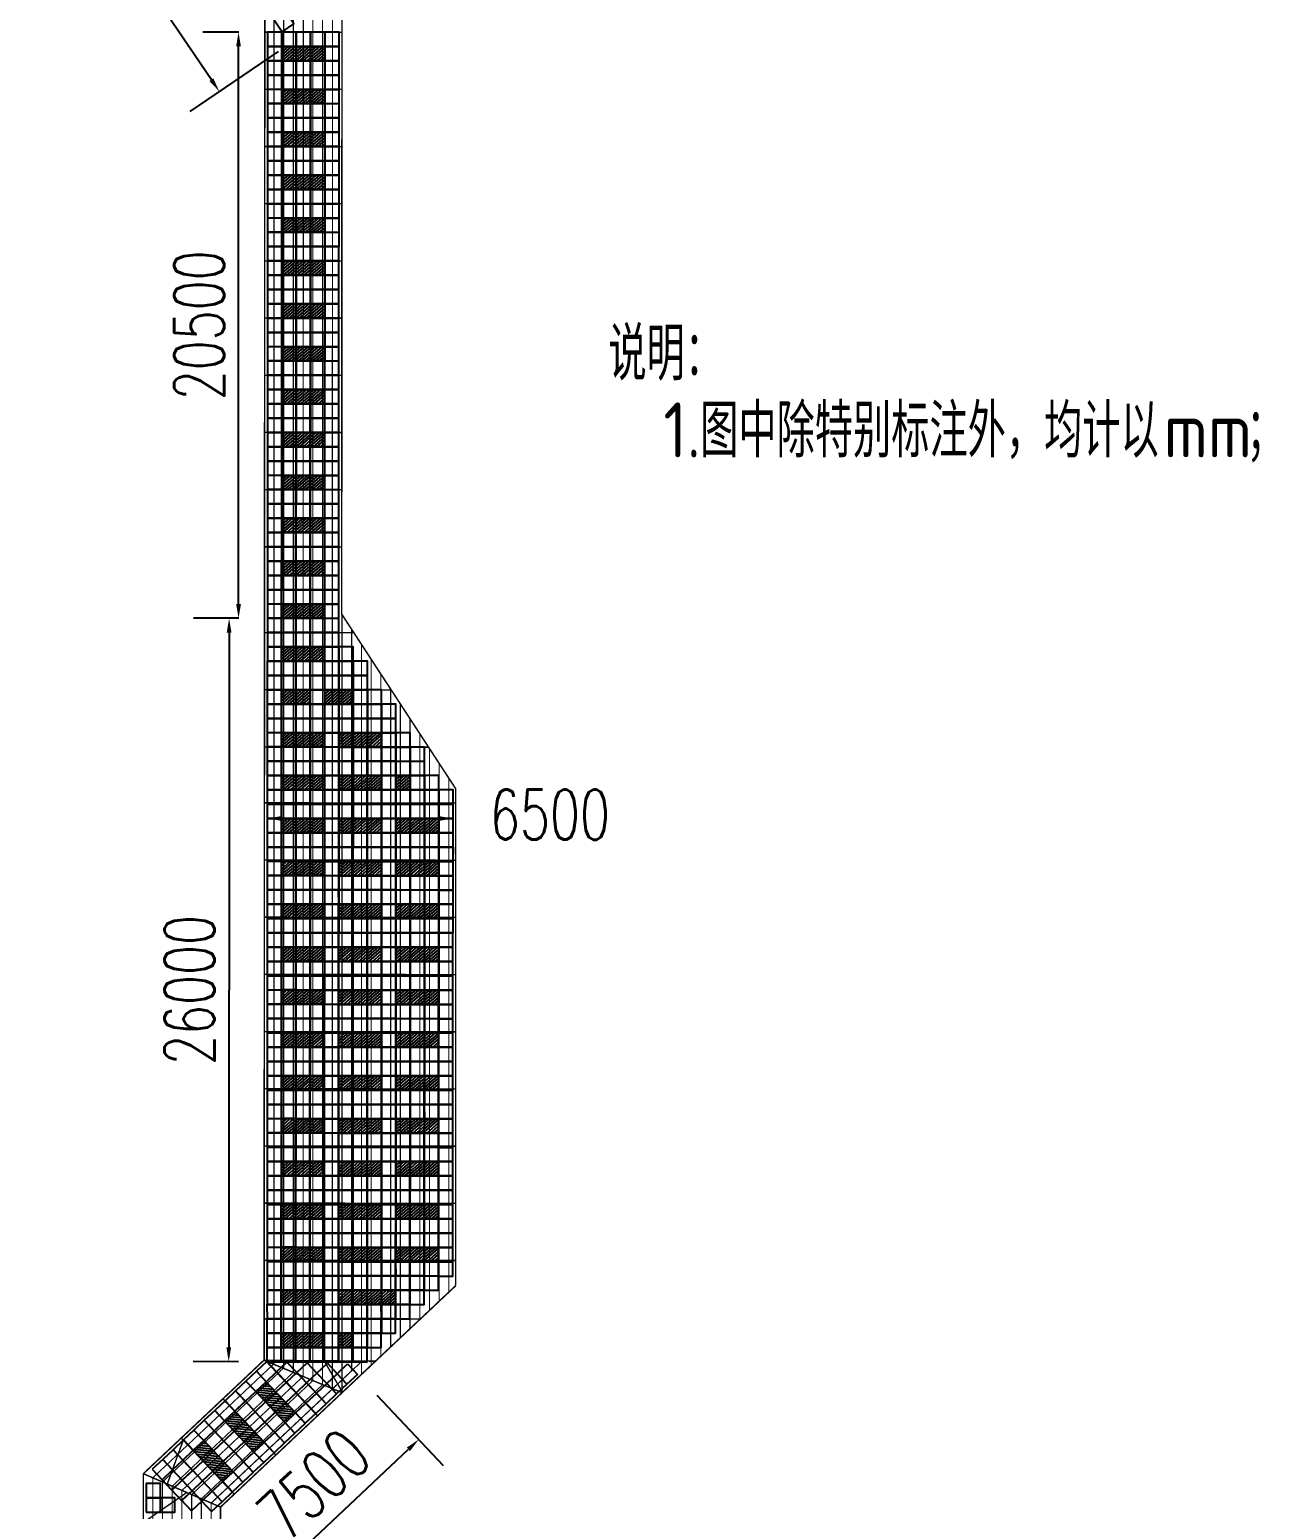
# Model space of a CAD drawing. Extents: x 833816 to 4746262, y -3629782 to -1973088.
# Drawn here: x 2167788 to 2210808, y -2218053 to -2166298 of the extents above; entities that cross this region are included whole.
import ezdxf

# ---------------------------------------------------------------- set-up
doc = ezdxf.new("R2010")
doc.units = 0
doc.header["$LTSCALE"] = 1000
doc.header["$MEASUREMENT"] = 0
doc.header["$PDMODE"] = 32
for name, color, linetype in [('PUB_TEXT', 7, 'Continuous'), ('W-FLOAT_BOWL浮筒', 253, 'Continuous'), ('W-STEEL_FRAME钢架', 3, 'Continuous')]:
    doc.layers.add(name, color=color, linetype=linetype)
doc.styles.get("Standard").update_dxf_attribs({"font": 'gbenor.shx', "bigfont": 'gbcbig.shx'})
doc.styles.add('STANDARD_T3', font='simplex.shx', dxfattribs={"width": 0.7, "bigfont": 'gbcbig.shx'})
doc.dimstyles.new('W&&500', dxfattribs={"dimtxt": 1750, "dimasz": 500, "dimexe": 1250, "dimexo": 1500, "dimgap": 500, "dimtad": 1, "dimdec": 0, "dimzin": 0, "dimdsep": 46, "dimtxsty": 'STANDARD_T3', "dimcen": 0.09, "dimclrd": 1, "dimclre": 1, "dimclrt": 7, "dimazin": 2, "dimtfac": 1, "dimtdec": 0, "dimtix": 1, "dimtmove": 2, "dimatfit": 3, "dimfxl": 100, "dimtolj": 1, "dimtzin": 0, "dimarcsym": 0})

# ---------------------------------------------------------------- blocks, each defined once
blk = doc.blocks.new('浮筒')
at = {"layer": 'W-FLOAT_BOWL浮筒'}
blk.add_lwpolyline([(-230, -268), (268, -230), (230, 268), (-268, 230)], close=True, dxfattribs=at)
blk = doc.blocks.new('*U374')
at = {"color": 2, "const_width": 50}
blk.add_lwpolyline([(-3779, 0), (-1079, -1)], dxfattribs=at)
blk = doc.blocks.new('*U375')
at = {"color": 0, "linetype": 'ByBlock', "lineweight": -2, "transparency": 16777216}
for p in [(0, 0), (0, -2000), (0, -4000), (0, -6000), (0, -8000), (0, -10000), (0, -12000), (0, -14000), (0, -16000), (0, -18000)]:
    blk.add_blockref('*U374', p, dxfattribs=at)
blk = doc.blocks.new('空格子')
at = {"layer": 'W-FLOAT_BOWL浮筒'}
h = blk.add_hatch(dxfattribs=at)
h.set_pattern_fill('ANSI31', color=256, scale=50)
h.set_pattern_definition([(45, (0, 0), (-56.127, 56.127), [])])
h.paths.add_polyline_path([(219, 263), (-280, 225), (-242, -274), (256, -236)])
blk.add_lwpolyline([(-242, -274), (256, -236), (219, 263), (-280, 225)], close=True, dxfattribs=at)
blk = doc.blocks.new('*U371')
at = {"color": 2, "const_width": 50}
blk.add_lwpolyline([(-1622, -1), (1080, 1)], dxfattribs=at)
blk = doc.blocks.new('*U372')
at = {"color": 0, "linetype": 'ByBlock', "lineweight": -2, "transparency": 16777216}
for p in [(0, 0), (0, -2000), (0, -4000)]:
    blk.add_blockref('*U371', p, dxfattribs=at)
blk = doc.blocks.new('*D390')
at = {"color": 1, "lineweight": -2, "transparency": 16777216}
for p, q in [((2175105, -2166388), (2173848, -2166388)), ((2175098, -2186387), (2175098, -2166888)), ((2175105, -2186887), (2173848, -2186887))]:
    blk.add_line(p, q, dxfattribs=at)
at = {"color": 1, "transparency": 16777216}
for points in [[(2175014, -2166888), (2175181, -2166888), (2175098, -2166388)], [(2175014, -2186387), (2175181, -2186387), (2175098, -2186887)]]:
    blk.add_solid(points, dxfattribs=at)
at = {"layer": 'Defpoints', "color": 0, "transparency": 16777216}
for p in [(2175098, -2166388), (2176605, -2166388), (2176605, -2186887)]:
    blk.add_point(p, dxfattribs=at)
at = {"color": 7, "transparency": 16777216, "insert": (2173723, -2176638), "char_height": 1750, "attachment_point": 5, "rotation": 90, "style": 'STANDARD_T3'}
blk.add_mtext('\\A1;20500', dxfattribs=at)
blk = doc.blocks.new('*D382')
at = {"color": 1, "lineweight": -2, "transparency": 16777216}
for p, q in [((2175105, -2186887), (2173518, -2186886)), ((2174768, -2187387), (2174755, -2212387)), ((2175092, -2212887), (2173505, -2212886))]:
    blk.add_line(p, q, dxfattribs=at)
at = {"color": 1, "transparency": 16777216}
for points in [[(2174685, -2187386), (2174851, -2187387), (2174768, -2186887)], [(2174672, -2212386), (2174838, -2212387), (2174755, -2212887)]]:
    blk.add_solid(points, dxfattribs=at)
at = {"layer": 'Defpoints', "color": 0, "transparency": 16777216}
for p in [(2176605, -2186887), (2174755, -2212887), (2176592, -2212887)]:
    blk.add_point(p, dxfattribs=at)
at = {"color": 7, "transparency": 16777216, "insert": (2173386, -2199886), "char_height": 1750, "attachment_point": 5, "rotation": 89.9705, "style": 'STANDARD_T3'}
blk.add_mtext('\\A1;26000', dxfattribs=at)
blk = doc.blocks.new('*D383')
at = {"color": 1, "lineweight": -2, "transparency": 16777216}
for p, q in [((2170887, -2158784), (2167788, -2160879)), ((2169104, -2160593), (2174146, -2168049)), ((2176489, -2167068), (2173390, -2169163))]:
    blk.add_line(p, q, dxfattribs=at)
at = {"color": 1, "transparency": 16777216}
for points in [[(2169173, -2160546), (2169035, -2160640), (2168824, -2160179)], [(2174215, -2168002), (2174077, -2168095), (2174426, -2168463)]]:
    blk.add_solid(points, dxfattribs=at)
at = {"layer": 'Defpoints', "color": 0, "transparency": 16777216}
for p in [(2172130, -2157944), (2177731, -2166227), (2174426, -2168463)]:
    blk.add_point(p, dxfattribs=at)
at = {"color": 7, "transparency": 16777216, "insert": (2172764, -2163551), "char_height": 1750, "attachment_point": 5, "rotation": 304.0678, "style": 'STANDARD_T3'}
blk.add_mtext('\\A1;10000', dxfattribs=at)
blk = doc.blocks.new('*D388')
at = {"color": 1, "lineweight": -2, "transparency": 16777216}
for p, q in [((2176602, -2193887), (2182102, -2193890)), ((2176101, -2194887), (2176101, -2195137)), ((2182601, -2194891), (2182601, -2195141))]:
    blk.add_line(p, q, dxfattribs=at)
at = {"color": 1, "transparency": 16777216}
for points in [[(2176602, -2193804), (2176602, -2193971), (2176102, -2193887)], [(2182102, -2193807), (2182102, -2193974), (2182602, -2193891)]]:
    blk.add_solid(points, dxfattribs=at)
at = {"layer": 'Defpoints', "color": 0, "transparency": 16777216}
for p in [(2176102, -2193387), (2182602, -2193391), (2182602, -2193891)]:
    blk.add_point(p, dxfattribs=at)
at = {"color": 7, "transparency": 16777216, "insert": (2185988, -2193754), "char_height": 1750, "attachment_point": 5, "rotation": 359.9695, "style": 'STANDARD_T3'}
blk.add_mtext('\\A1;6500', dxfattribs=at)
blk = doc.blocks.new('*D389')
at = {"color": 1, "lineweight": -2, "transparency": 16777216}
for p, q in [((2179940, -2214058), (2182258, -2216521)), ((2176304, -2220408), (2181037, -2215953)), ((2174479, -2219198), (2176797, -2221661))]:
    blk.add_line(p, q, dxfattribs=at)
at = {"color": 1, "transparency": 16777216}
for points in [[(2180980, -2215892), (2181094, -2216014), (2181401, -2215610)], [(2176247, -2220347), (2176361, -2220469), (2175940, -2220751)]]:
    blk.add_solid(points, dxfattribs=at)
at = {"layer": 'Defpoints', "color": 0, "transparency": 16777216}
for p in [(2178912, -2212965), (2181401, -2215610), (2173450, -2218106)]:
    blk.add_point(p, dxfattribs=at)
at = {"color": 7, "transparency": 16777216, "insert": (2177728, -2217179), "char_height": 1750, "attachment_point": 5, "rotation": 43.2668, "style": 'STANDARD_T3'}
blk.add_mtext('\\A1;7500', dxfattribs=at)
blk = doc.blocks.new('*U423')
at = {"color": 2, "const_width": 50}
blk.add_lwpolyline([(-3347, 4), (3347, -4)], dxfattribs=at)
blk = doc.blocks.new('*U424')
at = {"layer": 'W-STEEL_FRAME钢架', "color": 0, "linetype": 'ByBlock', "lineweight": -2, "transparency": 16777216}
for p in [(0, 0), (0, -2000), (0, -4000), (0, -6000), (0, -8000), (0, -10000), (0, -12000), (0, -14000), (0, -16000)]:
    blk.add_blockref('*U423', p, dxfattribs=at)
blk = doc.blocks.new('*U430')
at = {"layer": 'W-STEEL_FRAME钢架', "color": 5, "const_width": 40}
blk.add_lwpolyline([(0, 19000), (0, -19000)], dxfattribs=at)

msp = doc.modelspace()

# ---------------------------------------------------------------- linework, layer by layer
at = {"color": 2, "const_width": 50}
for points in [[(2176007.8, -2187387), (2179131.4, -2187391.5)], [(2176004.9, -2189387), (2180438.4, -2189393.4)], [(2176002, -2191387), (2181744.2, -2191393.4)], [(2175992, -2211387.2), (2181456.5, -2211393.6)]]:
    msp.add_lwpolyline(points, dxfattribs=at)
at = {"color": 1, "const_width": 50}
for points in [[(2175971.2, -2212829.7), (2178719.1, -2213970.7)], [(2175992.5, -2212838.6), (2179889.9, -2212868.7)], [(2178719.1, -2213932.4), (2178092, -2212854.8)], [(2172593.7, -2217195.7), (2173164.2, -2215628.8)], [(2174468.1, -2217972), (2171768.2, -2216805.4)], [(2173287.7, -2217462), (2171766.4, -2218510.8)]]:
    msp.add_lwpolyline(points, dxfattribs=at)
at = {"layer": 'W-STEEL_FRAME钢架', "color": 5, "const_width": 40}
for points in [[(2178386.7, -2164929.5), (2178376.8, -2186887.3)], [(2176676.8, -2165453), (2176676.8, -2186887.3)], [(2177016.8, -2165348.9), (2177016.8, -2186887.3)], [(2177366.5, -2165241.8), (2177356.8, -2186887.3)], [(2177696.8, -2165140.7), (2177696.8, -2186887.3)], [(2178036.8, -2165019), (2178036.8, -2186887.3)], [(2176336.8, -2165557), (2176336.8, -2186887.3)], [(2176336.8, -2186887.3), (2176336.8, -2212959.1)], [(2176676.8, -2186887.3), (2176676.8, -2213105.3)], [(2177016.8, -2186887.3), (2177016.8, -2213254)], [(2177356.8, -2186887.3), (2177356.8, -2213399.1)], [(2177696.8, -2186887.3), (2177696.8, -2213546.7)], [(2178036.8, -2186887.3), (2178036.8, -2213693.6)], [(2178376.8, -2186887.3), (2178376.8, -2213856)], [(2178716.8, -2186756.5), (2178716.8, -2213969.8)], [(2178716.8, -2186887.3), (2178716.8, -2213520.5)], [(2179056.8, -2187277.2), (2179056.8, -2213200.5)], [(2179396.8, -2187798), (2179396.8, -2213332.9)], [(2179736.8, -2188318.7), (2179736.8, -2213025.7)], [(2180076.8, -2188839.5), (2180076.8, -2212692.8)], [(2180416.8, -2189360.2), (2180416.8, -2212372.8)], [(2180756.8, -2189881), (2180756.8, -2212052.8)], [(2181096.8, -2190401.7), (2181096.8, -2211732.8)], [(2181436.8, -2190922.5), (2181436.8, -2211412.7)], [(2181776.8, -2191443.2), (2181776.8, -2211092.7)], [(2182116.8, -2191964), (2182116.8, -2210772.7)], [(2182456.8, -2192484.7), (2182456.8, -2210452.6)], [(2172096.4, -2216950.5), (2176336.8, -2212959.1)], [(2172104.3, -2216943), (2176242.6, -2213047.7)], [(2174138.3, -2217836.9), (2179396.8, -2212887.3)], [(2172436.4, -2217094.1), (2176676.8, -2213105.3)], [(2172776.4, -2217244.3), (2177016.8, -2213254)], [(2173116.4, -2217391.1), (2177356.8, -2213399.1)], [(2173456.4, -2217538), (2177696.8, -2213546.7)], [(2174138.3, -2217830), (2179097.2, -2213162.4)], [(2173796.4, -2217684.9), (2178036.8, -2213693.6)], [(2172096.4, -2216950.5), (2172096.4, -2255642)], [(2172436.4, -2217094.1), (2172436.4, -2255710)], [(2172776.4, -2217244.3), (2172776.4, -2255777.9)], [(2173116.4, -2217392.9), (2173116.4, -2255845.9)], [(2173456.4, -2217538), (2173456.4, -2255913.8)], [(2173796.4, -2217684.9), (2173796.4, -2255981.8)], [(2174138.3, -2217830), (2174136.4, -2256049.7)]]:
    msp.add_lwpolyline(points, dxfattribs=at)
at = {"layer": 'W-STEEL_FRAME钢架', "color": 3, "const_width": 53}
for points in [[(2182693.5, -2210229.8), (2182693.5, -2192847.4), (2178705.5, -2186739.2), (2178716.8, -2164828.5)], [(2175992, -2212829.7), (2176016.3, -2165655.1)], [(2174468.1, -2217972), (2182693.5, -2210229.8)], [(2171766.4, -2216807.1), (2175992, -2212829.7)], [(2171766.4, -2255576.1), (2171766.4, -2216807.1)], [(2174468.1, -2217972), (2174466.5, -2256115.7)]]:
    msp.add_lwpolyline(points, dxfattribs=at)

# ---------------------------------------------------------------- block references
for name, p, rotation in [('*U375', (2179794.7, -2166389.2), 359.9704622717815), ('空格子', (2176877.8, -2167132.9), 355.6428745828316), ('空格子', (2177377.8, -2167133.2), 355.6428745828316), ('空格子', (2177877.8, -2167133.4), 355.6428745828316), ('空格子', (2176877, -2168632.9), 355.6428745828316), ('空格子', (2177377, -2168633.2), 355.6428745828316), ('空格子', (2177877, -2168633.4), 355.6428745828316), ('空格子', (2176876.3, -2170132.9), 355.6428745828316), ('空格子', (2177376.3, -2170133.2), 355.6428745828316), ('空格子', (2177876.3, -2170133.4), 355.6428745828316), ('空格子', (2176875.5, -2171632.9), 355.6428745828316), ('空格子', (2177375.5, -2171633.2), 355.6428745828316), ('空格子', (2177875.5, -2171633.4), 355.6428745828316), ('空格子', (2176874.7, -2173132.9), 355.6428745828316), ('空格子', (2177374.7, -2173133.2), 355.6428745828316), ('空格子', (2177874.7, -2173133.4), 355.6428745828316), ('空格子', (2176873.9, -2174632.9), 355.6428745828316), ('空格子', (2177373.9, -2174633.2), 355.6428745828316), ('空格子', (2177873.9, -2174633.4), 355.6428745828316), ('空格子', (2176873.2, -2176132.9), 355.6428745828316), ('空格子', (2177373.2, -2176133.2), 355.6428745828316), ('空格子', (2177873.2, -2176133.4), 355.6428745828316), ('空格子', (2176872.4, -2177632.9), 355.6428745828316), ('空格子', (2177372.4, -2177633.2), 355.6428745828316), ('空格子', (2177872.4, -2177633.4), 355.6428745828316), ('空格子', (2176871.6, -2179132.9), 355.6428745828316), ('空格子', (2177371.6, -2179133.2), 355.6428745828316), ('空格子', (2177871.6, -2179133.4), 355.6428745828316), ('空格子', (2176870.8, -2180632.9), 355.6428745828316), ('空格子', (2177370.8, -2180633.2), 355.6428745828316), ('空格子', (2177870.8, -2180633.4), 355.6428745828316), ('空格子', (2176870.1, -2182132.9), 355.6428745828316), ('空格子', (2177370.1, -2182133.2), 355.6428745828316), ('空格子', (2177870.1, -2182133.4), 355.6428745828316), ('空格子', (2176869.3, -2183632.9), 355.6428745828316), ('空格子', (2177369.3, -2183633.2), 355.6428745828316), ('空格子', (2177869.3, -2183633.4), 355.6428745828316), ('空格子', (2176868.5, -2185132.9), 355.6428745828316), ('空格子', (2177368.5, -2185133.2), 355.6428745828316), ('空格子', (2177868.5, -2185133.4), 355.6428745828316), ('空格子', (2176867.7, -2186632.9), 355.6428745828316), ('空格子', (2177367.7, -2186633.2), 355.6428745828316), ('空格子', (2177867.7, -2186633.4), 355.6428745828316), ('空格子', (2176867, -2188132.9), 355.6428745828316), ('空格子', (2177367, -2188133.2), 355.6428745828316), ('空格子', (2177867, -2188133.4), 355.6428745828316), ('空格子', (2176866.2, -2189632.9), 355.6428745828317), ('空格子', (2177366.2, -2189633.2), 355.6428745828317), ('空格子', (2178366.2, -2189633.7), 355.6428745828317), ('空格子', (2178866.2, -2189634), 355.6428745828317), ('空格子', (2176865.4, -2191132.9), 355.6428745828317), ('空格子', (2177365.4, -2191133.2), 355.6428745828317), ('空格子', (2177865.4, -2191133.4), 355.6428745828317), ('空格子', (2178865.4, -2191134), 355.6428745828317), ('空格子', (2179365.4, -2191134.2), 355.6428745828317), ('空格子', (2179865.4, -2191134.5), 355.6428745828317), ('空格子', (2176864.7, -2192632.9), 355.6428745828317), ('空格子', (2177364.7, -2192633.2), 355.6428745828317), ('空格子', (2177864.7, -2192633.4), 355.6428745828317), ('空格子', (2178864.7, -2192634), 355.6428745828317), ('空格子', (2179364.7, -2192634.2), 355.6428745828317), ('空格子', (2179864.7, -2192634.5), 355.6428745828317), ('空格子', (2180864.7, -2192635), 355.6428745828317), ('空格子', (2176863.9, -2194132.9), 355.6428745828317), ('空格子', (2177363.9, -2194133.2), 355.6428745828317), ('空格子', (2177863.9, -2194133.4), 355.6428745828317), ('空格子', (2178863.9, -2194134), 355.6428745828317), ('空格子', (2179363.9, -2194134.2), 355.6428745828317), ('空格子', (2179863.9, -2194134.5), 355.6428745828317), ('空格子', (2180863.9, -2194135), 355.6428745828317), ('空格子', (2181363.9, -2194135.2), 355.6428745828317), ('空格子', (2181863.9, -2194135.5), 355.6428745828317), ('空格子', (2176863.1, -2195632.9), 355.6428745828317), ('空格子', (2177363.1, -2195633.2), 355.6428745828317), ('空格子', (2177863.1, -2195633.4), 355.6428745828317), ('空格子', (2178863.1, -2195634), 355.6428745828317), ('空格子', (2179363.1, -2195634.2), 355.6428745828317), ('空格子', (2179863.1, -2195634.5), 355.6428745828317), ('空格子', (2180863.1, -2195635), 355.6428745828317), ('空格子', (2181363.1, -2195635.2), 355.6428745828317), ('空格子', (2181863.1, -2195635.5), 355.6428745828317), ('空格子', (2176862.3, -2197132.9), 355.6428745828317), ('空格子', (2177362.3, -2197133.2), 355.6428745828317), ('空格子', (2177862.3, -2197133.4), 355.6428745828317), ('空格子', (2178862.3, -2197134), 355.6428745828317), ('空格子', (2179362.3, -2197134.2), 355.6428745828317), ('空格子', (2179862.3, -2197134.5), 355.6428745828317), ('空格子', (2180862.3, -2197135), 355.6428745828317), ('空格子', (2181362.3, -2197135.2), 355.6428745828317), ('空格子', (2181862.3, -2197135.5), 355.6428745828317), ('空格子', (2176861.6, -2198632.9), 355.6428745828317), ('空格子', (2177361.6, -2198633.2), 355.6428745828317), ('空格子', (2177861.6, -2198633.4), 355.6428745828317), ('空格子', (2178861.6, -2198634), 355.6428745828317), ('空格子', (2179361.6, -2198634.2), 355.6428745828317), ('空格子', (2179861.6, -2198634.5), 355.6428745828317), ('空格子', (2180861.6, -2198635), 355.6428745828317), ('空格子', (2181361.6, -2198635.2), 355.6428745828317), ('空格子', (2181861.6, -2198635.5), 355.6428745828317), ('空格子', (2176860.8, -2200132.9), 355.6428745828317), ('空格子', (2177360.8, -2200133.2), 355.6428745828317), ('空格子', (2177860.8, -2200133.4), 355.6428745828317), ('空格子', (2178860.8, -2200134), 355.6428745828317), ('空格子', (2179360.8, -2200134.2), 355.6428745828317), ('空格子', (2179860.8, -2200134.5), 355.6428745828317), ('空格子', (2180860.8, -2200135), 355.6428745828317), ('空格子', (2181360.8, -2200135.2), 355.6428745828317), ('空格子', (2181860.8, -2200135.5), 355.6428745828317), ('空格子', (2176860, -2201632.9), 355.6428745828317), ('空格子', (2177360, -2201633.2), 355.6428745828317), ('空格子', (2177860, -2201633.4), 355.6428745828317), ('空格子', (2178860, -2201634), 355.6428745828317), ('空格子', (2179360, -2201634.2), 355.6428745828317), ('空格子', (2179860, -2201634.5), 355.6428745828317), ('空格子', (2180860, -2201635), 355.6428745828317), ('空格子', (2181360, -2201635.2), 355.6428745828317), ('空格子', (2181860, -2201635.5), 355.6428745828317), ('空格子', (2176859.2, -2203132.9), 355.6428745828317), ('空格子', (2177359.2, -2203133.2), 355.6428745828317), ('空格子', (2177859.2, -2203133.4), 355.6428745828317), ('空格子', (2178859.2, -2203134), 355.6428745828317), ('空格子', (2179359.2, -2203134.2), 355.6428745828317), ('空格子', (2179859.2, -2203134.5), 355.6428745828317), ('空格子', (2180859.2, -2203135), 355.6428745828317), ('空格子', (2181359.2, -2203135.2), 355.6428745828317), ('空格子', (2181859.2, -2203135.5), 355.6428745828317), ('空格子', (2176858.5, -2204632.9), 355.6428745828317), ('空格子', (2177358.5, -2204633.2), 355.6428745828317), ('空格子', (2177858.5, -2204633.4), 355.6428745828317), ('空格子', (2178858.5, -2204634), 355.6428745828317), ('空格子', (2179358.5, -2204634.2), 355.6428745828317), ('空格子', (2179858.5, -2204634.5), 355.6428745828317), ('空格子', (2180858.5, -2204635), 355.6428745828317), ('空格子', (2181358.5, -2204635.2), 355.6428745828317), ('空格子', (2181858.5, -2204635.5), 355.6428745828317), ('空格子', (2176857.7, -2206132.9), 355.6428745828317), ('空格子', (2177357.7, -2206133.2), 355.6428745828317), ('空格子', (2177857.7, -2206133.4), 355.6428745828317), ('空格子', (2178857.7, -2206134), 355.6428745828317), ('空格子', (2179357.7, -2206134.2), 355.6428745828317), ('空格子', (2179857.7, -2206134.5), 355.6428745828317), ('空格子', (2180857.7, -2206135), 355.6428745828317), ('空格子', (2181357.7, -2206135.2), 355.6428745828317), ('空格子', (2181857.7, -2206135.5), 355.6428745828317), ('空格子', (2176856.9, -2207632.9), 355.6428745828317), ('空格子', (2177356.9, -2207633.2), 355.6428745828317), ('空格子', (2177856.9, -2207633.4), 355.6428745828317), ('空格子', (2178856.9, -2207634), 355.6428745828317), ('空格子', (2179356.9, -2207634.2), 355.6428745828317), ('空格子', (2179856.9, -2207634.5), 355.6428745828317), ('空格子', (2180856.9, -2207635), 355.6428745828317), ('空格子', (2181356.9, -2207635.2), 355.6428745828317), ('空格子', (2181856.9, -2207635.5), 355.6428745828317), ('空格子', (2176856.1, -2209132.9), 355.6428745828317), ('空格子', (2177356.1, -2209133.2), 355.6428745828317), ('空格子', (2177856.1, -2209133.4), 355.6428745828317), ('空格子', (2178856.1, -2209134), 355.6428745828317), ('空格子', (2179356.1, -2209134.2), 355.6428745828317), ('空格子', (2179856.1, -2209134.5), 355.6428745828317), ('空格子', (2180856.1, -2209135), 355.6428745828317), ('空格子', (2181356.1, -2209135.2), 355.6428745828317), ('空格子', (2181856.1, -2209135.5), 355.6428745828317), ('空格子', (2176855.4, -2210633.2), 355.6428745828316), ('空格子', (2177355.4, -2210633.4), 355.6428745828316), ('空格子', (2177855.4, -2210633.7), 355.6428745828316), ('空格子', (2178855.4, -2210633.7), 355.6428745828316), ('空格子', (2179355.4, -2210634), 355.6428745828316), ('空格子', (2179855.4, -2210630.2), 355.6428745828316), ('空格子', (2180355.4, -2210634.7), 355.6428745828316), ('空格子', (2176854.6, -2212132.9), 355.6428745828317), ('空格子', (2177354.6, -2212133.2), 355.6428745828316), ('空格子', (2177854.6, -2212133.4), 355.6428745828316), ('空格子', (2178854.6, -2212134), 355.6428745828317), ('*U372', (2177118.3, -2213993.7), 313.2668024039084), ('空格子', (2176064.3, -2213945.7), 308.9392147150865), ('空格子', (2176407, -2214309.8), 308.9392147150865), ('空格子', (2174972.1, -2214973.8), 308.9392147150865), ('空格子', (2176749.7, -2214673.9), 308.9392147150865), ('空格子', (2175314.8, -2215337.9), 308.9392147150865), ('空格子', (2173879.8, -2216001.9), 308.9392147150865), ('空格子', (2175657.5, -2215702), 308.9392147150865), ('空格子', (2174222.5, -2216366), 308.9392147150865), ('空格子', (2174565.2, -2216730.1), 308.9392147150865)]:
    msp.add_blockref(name, p, dxfattribs=dict(rotation=rotation))
at = {"layer": 'W-FLOAT_BOWL浮筒'}
for p, rotation in [((2176689.8, -2166026.2), 29.74019122836926), ((2176365.8, -2166637.4), 355.6428745829285), ((2176865.8, -2166637.6), 355.6428745829285), ((2177365.8, -2166637.9), 355.6428745829285), ((2177865.8, -2166638.1), 355.6428745829285), ((2178365.8, -2166638.4), 355.6428745829285), ((2176365.6, -2167137.4), 355.6428745829285), ((2178365.6, -2167138.4), 355.6428745829285), ((2176365.3, -2167637.4), 355.6428745829285), ((2176865.3, -2167637.6), 355.6428745829285), ((2177365.3, -2167637.9), 355.6428745829285), ((2177865.3, -2167638.1), 355.6428745829285), ((2178365.3, -2167638.4), 355.6428745829285), ((2176365.1, -2168137.4), 355.6428745829285), ((2176865.1, -2168137.6), 355.6428745829285), ((2177365.1, -2168137.9), 355.6428745829285), ((2177865.1, -2168138.1), 355.6428745829285), ((2178365.1, -2168138.4), 355.6428745829285), ((2176364.8, -2168637.4), 355.6428745829285), ((2178364.8, -2168638.4), 355.6428745829285), ((2176364.5, -2169137.4), 355.6428745829285), ((2176864.5, -2169137.6), 355.6428745829285), ((2177364.5, -2169137.9), 355.6428745829285), ((2177864.5, -2169138.1), 355.6428745829285), ((2178364.5, -2169138.4), 355.6428745829285), ((2176364.3, -2169637.4), 355.6428745829285), ((2176864.3, -2169637.6), 355.6428745829285), ((2177364.3, -2169637.9), 355.6428745829285), ((2177864.3, -2169638.1), 355.6428745829285), ((2178364.3, -2169638.4), 355.6428745829285), ((2176364, -2170137.4), 355.6428745829285), ((2178364, -2170138.4), 355.6428745829285), ((2176363.8, -2170637.4), 355.6428745829285), ((2176863.8, -2170637.6), 355.6428745829285), ((2177363.8, -2170637.9), 355.6428745829285), ((2177863.8, -2170638.1), 355.6428745829285), ((2178363.8, -2170638.4), 355.6428745829285), ((2176363.5, -2171137.4), 355.6428745829285), ((2176863.5, -2171137.6), 355.6428745829285), ((2177363.5, -2171137.9), 355.6428745829285), ((2177863.5, -2171138.1), 355.6428745829285), ((2178363.5, -2171138.4), 355.6428745829285), ((2176363.3, -2171637.4), 355.6428745829285), ((2178363.3, -2171638.4), 355.6428745829285), ((2176363, -2172137.4), 355.6428745829285), ((2176863, -2172137.6), 355.6428745829285), ((2177363, -2172137.9), 355.6428745829285), ((2177863, -2172138.1), 355.6428745829285), ((2178363, -2172138.4), 355.6428745829285), ((2176362.7, -2172637.4), 355.6428745829285), ((2176862.7, -2172637.6), 355.6428745829285), ((2177362.7, -2172637.9), 355.6428745829285), ((2177862.7, -2172638.1), 355.6428745829285), ((2178362.7, -2172638.4), 355.6428745829285), ((2176362.5, -2173137.4), 355.6428745829285), ((2178362.5, -2173138.4), 355.6428745829285), ((2176362.2, -2173637.4), 355.6428745829285), ((2176862.2, -2173637.6), 355.6428745829285), ((2177362.2, -2173637.9), 355.6428745829285), ((2177862.2, -2173638.1), 355.6428745829285), ((2178362.2, -2173638.4), 355.6428745829285), ((2176362, -2174137.4), 355.6428745829285), ((2176862, -2174137.6), 355.6428745829285), ((2177362, -2174137.9), 355.6428745829285), ((2177862, -2174138.1), 355.6428745829285), ((2178362, -2174138.4), 355.6428745829285), ((2176361.7, -2174637.4), 355.6428745829285), ((2178361.7, -2174638.4), 355.6428745829285), ((2176361.5, -2175137.4), 355.6428745829285), ((2176861.5, -2175137.6), 355.6428745829285), ((2177361.5, -2175137.9), 355.6428745829285), ((2177861.5, -2175138.1), 355.6428745829285), ((2178361.5, -2175138.4), 355.6428745829285), ((2176361.2, -2175637.4), 355.6428745829285), ((2176861.2, -2175637.6), 355.6428745829285), ((2177361.2, -2175637.9), 355.6428745829285), ((2177861.2, -2175638.1), 355.6428745829285), ((2178361.2, -2175638.4), 355.6428745829285), ((2176360.9, -2176137.4), 355.6428745829285), ((2178360.9, -2176138.4), 355.6428745829285), ((2176360.7, -2176637.4), 355.6428745829285), ((2176860.7, -2176637.6), 355.6428745829285), ((2177360.7, -2176637.9), 355.6428745829285), ((2177860.7, -2176638.1), 355.6428745829285), ((2178360.7, -2176638.4), 355.6428745829285), ((2176360.4, -2177137.4), 355.6428745829285), ((2176860.4, -2177137.6), 355.6428745829285), ((2177360.4, -2177137.9), 355.6428745829285), ((2177860.4, -2177138.1), 355.6428745829285), ((2178360.4, -2177138.4), 355.6428745829285), ((2176359.9, -2178137.4), 355.6428745829285), ((2176360.2, -2177637.4), 355.6428745829285), ((2176859.9, -2178137.6), 355.6428745829285), ((2177359.9, -2178137.9), 355.6428745829285), ((2177859.9, -2178138.1), 355.6428745829285), ((2178359.9, -2178138.4), 355.6428745829285), ((2178360.2, -2177638.4), 355.6428745829285), ((2176359.7, -2178637.4), 355.6428745829285), ((2176859.7, -2178637.6), 355.6428745829285), ((2177359.7, -2178637.9), 355.6428745829285), ((2177859.7, -2178638.1), 355.6428745829285), ((2178359.7, -2178638.4), 355.6428745829285), ((2176359.4, -2179137.4), 355.6428745829285), ((2178359.4, -2179138.4), 355.6428745829285), ((2176359.1, -2179637.4), 355.6428745829285), ((2176859.1, -2179637.6), 355.6428745829285), ((2177359.1, -2179637.9), 355.6428745829285), ((2177859.1, -2179638.1), 355.6428745829285), ((2178359.1, -2179638.4), 355.6428745829285), ((2176358.9, -2180137.4), 355.6428745829285), ((2176858.9, -2180137.6), 355.6428745829285), ((2177358.9, -2180137.9), 355.6428745829285), ((2177858.9, -2180138.1), 355.6428745829285), ((2178358.9, -2180138.4), 355.6428745829285), ((2176358.6, -2180637.4), 355.6428745829285), ((2178358.6, -2180638.4), 355.6428745829285), ((2176358.4, -2181137.4), 355.6428745829285), ((2176858.4, -2181137.6), 355.6428745829285), ((2177358.4, -2181137.9), 355.6428745829285), ((2177858.4, -2181138.1), 355.6428745829285), ((2178358.4, -2181138.4), 355.6428745829285), ((2176358.1, -2181637.4), 355.6428745829285), ((2176858.1, -2181637.6), 355.6428745829285), ((2177358.1, -2181637.9), 355.6428745829285), ((2177858.1, -2181638.1), 355.6428745829285), ((2178358.1, -2181638.4), 355.6428745829285), ((2176357.8, -2182137.4), 355.6428745829285), ((2178357.8, -2182138.4), 355.6428745829285), ((2176357.6, -2182637.4), 355.6428745829285), ((2176857.6, -2182637.6), 355.6428745829285), ((2177357.6, -2182637.9), 355.6428745829285), ((2177857.6, -2182638.1), 355.6428745829285), ((2178357.6, -2182638.4), 355.6428745829285), ((2176357.3, -2183137.4), 355.6428745829285), ((2176857.3, -2183137.6), 355.6428745829285), ((2177357.3, -2183137.9), 355.6428745829285), ((2177857.3, -2183138.1), 355.6428745829285), ((2178357.3, -2183138.4), 355.6428745829285), ((2176357.1, -2183637.4), 355.6428745829285), ((2178357.1, -2183638.4), 355.6428745829285), ((2176356.8, -2184137.4), 355.6428745829285), ((2176856.8, -2184137.6), 355.6428745829285), ((2177356.8, -2184137.9), 355.6428745829285), ((2177856.8, -2184138.1), 355.6428745829285), ((2178356.8, -2184138.4), 355.6428745829285), ((2176356.6, -2184637.4), 355.6428745829285), ((2176856.6, -2184637.6), 355.6428745829285), ((2177356.6, -2184637.9), 355.6428745829285), ((2177856.6, -2184638.1), 355.6428745829285), ((2178356.6, -2184638.4), 355.6428745829285), ((2176356.3, -2185137.4), 355.6428745829285), ((2178356.3, -2185138.4), 355.6428745829285), ((2176356, -2185637.4), 355.6428745829285), ((2176856, -2185637.6), 355.6428745829285), ((2177356, -2185637.9), 355.6428745829285), ((2177856, -2185638.1), 355.6428745829285), ((2178356, -2185638.4), 355.6428745829285), ((2176355.8, -2186137.4), 355.6428745829285), ((2176855.8, -2186137.6), 355.6428745829285), ((2177355.8, -2186137.9), 355.6428745829285), ((2177855.8, -2186138.1), 355.6428745829285), ((2178355.8, -2186138.4), 355.6428745829285), ((2176355.5, -2186637.4), 355.6428745829285), ((2178355.5, -2186638.4), 355.6428745829285), ((2176355.3, -2187137.4), 355.6428745829285), ((2176855.3, -2187137.6), 355.6428745829285), ((2177355.3, -2187137.9), 355.6428745829285), ((2177855.3, -2187138.1), 355.6428745829285), ((2178355.3, -2187138.4), 355.6428745829285), ((2176355, -2187637.4), 355.6428745829285), ((2176855, -2187637.6), 355.6428745829285), ((2177355, -2187637.9), 355.6428745829285), ((2177855, -2187638.1), 355.6428745829285), ((2178355, -2187638.4), 355.6428745829285), ((2176354.8, -2188137.4), 355.6428745829285), ((2178354.8, -2188138.4), 355.6428745829285), ((2178854.5, -2188138.6), 355.6428745829285), ((2176354.5, -2188637.4), 355.6428745829285), ((2176854.5, -2188637.6), 355.6428745829285), ((2177354.5, -2188637.9), 355.6428745829285), ((2177854.5, -2188638.1), 355.6428745829285), ((2178354.5, -2188638.4), 355.6428745829285), ((2178854.5, -2188638.6), 355.6428745829285), ((2179354.5, -2188638.9), 355.6428745829285), ((2176354.2, -2189137.4), 355.6428745829285), ((2176854.2, -2189137.6), 355.6428745829285), ((2177354.2, -2189137.9), 355.6428745829285), ((2177854.2, -2189138.1), 355.6428745829285), ((2178354.2, -2189138.4), 355.6428745829285), ((2178854.2, -2189138.6), 355.6428745829285), ((2179354.2, -2189138.9), 355.6428745829285), ((2176354, -2189637.4), 355.6428745829285), ((2177854, -2189638.1), 355.6428745829285), ((2179354, -2189638.9), 355.6428745829285), ((2179854, -2189639.2), 355.6428745829285), ((2176353.7, -2190137.4), 355.6428745829285), ((2176853.7, -2190137.6), 355.6428745829285), ((2177353.7, -2190137.9), 355.6428745829285), ((2177853.7, -2190138.1), 355.6428745829285), ((2178353.7, -2190138.4), 355.6428745829285), ((2178853.7, -2190138.6), 355.6428745829285), ((2179353.7, -2190138.9), 355.6428745829285), ((2179853.7, -2190139.2), 355.6428745829285), ((2180353.7, -2190139.4), 355.6428745829285), ((2176353.5, -2190637.4), 355.6428745829285), ((2176853.5, -2190637.6), 355.6428745829285), ((2177353.5, -2190637.9), 355.6428745829285), ((2177853.5, -2190638.1), 355.6428745829285), ((2178353.5, -2190638.4), 355.6428745829285), ((2178853.5, -2190638.6), 355.6428745829285), ((2179353.5, -2190638.9), 355.6428745829285), ((2179853.5, -2190639.3), 355.6428745829285), ((2180353.5, -2190639.4), 355.6428745829285), ((2176353.2, -2191137.4), 355.6428745829285), ((2178353.2, -2191138.4), 355.6428745829285), ((2180353.2, -2191139.4), 355.6428745829285), ((2180853.2, -2191139.7), 355.6428745829285), ((2176352.9, -2191637.4), 355.6428745829285), ((2176852.9, -2191637.6), 355.6428745829285), ((2177352.9, -2191637.9), 355.6428745829285), ((2177852.9, -2191638.1), 355.6428745829285), ((2178352.9, -2191638.4), 355.6428745829285), ((2178852.9, -2191638.6), 355.6428745829285), ((2179352.9, -2191638.9), 355.6428745829285), ((2179852.9, -2191639.3), 355.6428745829285), ((2180352.9, -2191639.4), 355.6428745829285), ((2180852.9, -2191639.7), 355.6428745829285), ((2181352.9, -2191639.9), 355.6428745829285), ((2176352.4, -2192637.4), 355.6428745829285), ((2176352.7, -2192137.4), 355.6428745829285), ((2176852.7, -2192137.6), 355.6428745829285), ((2177352.7, -2192137.9), 355.6428745829285), ((2177852.7, -2192138.1), 355.6428745829285), ((2178352.4, -2192638.4), 355.6428745829285), ((2178352.7, -2192138.4), 355.6428745829285), ((2178852.7, -2192138.6), 355.6428745829285), ((2179352.7, -2192138.9), 355.6428745829285), ((2179852.7, -2192139.3), 355.6428745829285), ((2180352.4, -2192639.4), 355.6428745829285), ((2180352.7, -2192139.4), 355.6428745829285), ((2180852.7, -2192139.8), 355.6428745829285), ((2181352.4, -2192639.7), 355.6428745829285), ((2181352.7, -2192139.9), 355.6428745829285), ((2181852.4, -2192640.2), 355.6428745829285), ((2176352.2, -2193137.4), 355.6428745829285), ((2176852.2, -2193137.6), 355.6428745829285), ((2177352.2, -2193137.9), 355.6428745829285), ((2177852.2, -2193138.1), 355.6428745829285), ((2178352.2, -2193138.4), 355.6428745829285), ((2178852.2, -2193138.6), 355.6428745829285), ((2179352.2, -2193138.9), 355.6428745829285), ((2179852.2, -2193139.3), 355.6428745829285), ((2180352.2, -2193139.4), 355.6428745829285), ((2180852.2, -2193139.8), 355.6428745829285), ((2181352.2, -2193139.7), 355.6428745829285), ((2181852.2, -2193140.2), 355.6428745829285), ((2182352.2, -2193140.4), 355.6428745829285), ((2176351.9, -2193637.4), 355.6428745829285), ((2176851.9, -2193637.6), 355.6428745829285), ((2177351.9, -2193637.9), 355.6428745829285), ((2177851.9, -2193638.1), 355.6428745829285), ((2178351.9, -2193638.4), 355.6428745829285), ((2178851.9, -2193638.6), 355.6428745829285), ((2179351.9, -2193638.9), 355.6428745829285), ((2179851.9, -2193639.3), 355.6428745829285), ((2180351.9, -2193639.4), 355.6428745829285), ((2180851.9, -2193639.8), 355.6428745829285), ((2181351.9, -2193639.9), 355.6428745829285), ((2181851.9, -2193640.2), 355.6428745829285), ((2182351.9, -2193640.4), 355.6428745829285), ((2176351.7, -2194137.4), 355.6428745829285), ((2178351.7, -2194138.4), 355.6428745829285), ((2180351.7, -2194139.4), 355.6428745829285), ((2182351.7, -2194140.4), 355.6428745829285), ((2176351.4, -2194637.4), 355.6428745829285), ((2176851.4, -2194637.6), 355.6428745829285), ((2177351.4, -2194637.9), 355.6428745829285), ((2177851.4, -2194638.1), 355.6428745829285), ((2178351.4, -2194638.4), 355.6428745829285), ((2178851.4, -2194638.6), 355.6428745829285), ((2179351.4, -2194638.9), 355.6428745829285), ((2179851.4, -2194639.3), 355.6428745829285), ((2180351.4, -2194639.4), 355.6428745829285), ((2180851.4, -2194639.8), 355.6428745829285), ((2181351.4, -2194639.7), 355.6428745829285), ((2181851.4, -2194639.9), 355.6428745829285), ((2182351.4, -2194640.4), 355.6428745829285), ((2176351.1, -2195137.4), 355.6428745829285), ((2176851.1, -2195137.6), 355.6428745829285), ((2177351.1, -2195137.9), 355.6428745829285), ((2177851.1, -2195138.1), 355.6428745829285), ((2178351.1, -2195138.4), 355.6428745829285), ((2178851.1, -2195138.6), 355.6428745829285), ((2179351.1, -2195138.9), 355.6428745829285), ((2179851.1, -2195139.3), 355.6428745829285), ((2180351.1, -2195139.4), 355.6428745829285), ((2180851.1, -2195139.8), 355.6428745829285), ((2181351.1, -2195139.9), 355.6428745829285), ((2181851.1, -2195140.2), 355.6428745829285), ((2182351.1, -2195140.4), 355.6428745829285), ((2176350.9, -2195637.4), 355.6428745829285), ((2178350.9, -2195638.4), 355.6428745829285), ((2180350.9, -2195639.4), 355.6428745829285), ((2182350.9, -2195640.4), 355.6428745829285), ((2176350.6, -2196137.4), 355.6428745829285), ((2176850.6, -2196137.6), 355.6428745829285), ((2177350.6, -2196137.9), 355.6428745829285), ((2177850.6, -2196138.1), 355.6428745829285), ((2178350.6, -2196138.4), 355.6428745829285), ((2178850.6, -2196138.6), 355.6428745829285), ((2179350.6, -2196138.9), 355.6428745829285), ((2179850.6, -2196139.3), 355.6428745829285), ((2180350.6, -2196139.4), 355.6428745829285), ((2180850.6, -2196139.8), 355.6428745829285), ((2181350.6, -2196139.7), 355.6428745829285), ((2181850.6, -2196139.9), 355.6428745829285), ((2182350.6, -2196140.4), 355.6428745829285), ((2176350.4, -2196637.4), 355.6428745829285), ((2176850.4, -2196637.6), 355.6428745829285), ((2177350.4, -2196637.9), 355.6428745829285), ((2177850.4, -2196638.1), 355.6428745829285), ((2178350.4, -2196638.4), 355.6428745829285), ((2178850.4, -2196638.6), 355.6428745829285), ((2179350.4, -2196638.9), 355.6428745829285), ((2179850.4, -2196639.3), 355.6428745829285), ((2180350.4, -2196639.4), 355.6428745829285), ((2180850.4, -2196639.8), 355.6428745829285), ((2181350.4, -2196639.9), 355.6428745829285), ((2181850.4, -2196640.2), 355.6428745829285), ((2182350.4, -2196640.4), 355.6428745829285), ((2176350.1, -2197137.4), 355.6428745829285), ((2178350.1, -2197138.4), 355.6428745829285), ((2180350.1, -2197139.4), 355.6428745829285), ((2182350.1, -2197140.4), 355.6428745829285), ((2176349.9, -2197637.4), 355.6428745829285), ((2176849.9, -2197637.6), 355.6428745829285), ((2177349.9, -2197637.9), 355.6428745829285), ((2177849.9, -2197638.1), 355.6428745829285), ((2178349.9, -2197638.4), 355.6428745829285), ((2178849.9, -2197638.6), 355.6428745829285), ((2179349.9, -2197638.9), 355.6428745829285), ((2179849.9, -2197639.3), 355.6428745829285), ((2180349.9, -2197639.4), 355.6428745829285), ((2180849.9, -2197639.8), 355.6428745829285), ((2181349.9, -2197639.7), 355.6428745829285), ((2181849.9, -2197639.9), 355.6428745829285), ((2182349.9, -2197640.4), 355.6428745829285), ((2176349.6, -2198137.4), 355.6428745829285), ((2176849.6, -2198137.6), 355.6428745829285), ((2177349.6, -2198137.9), 355.6428745829285), ((2177849.6, -2198138.1), 355.6428745829285), ((2178349.6, -2198138.4), 355.6428745829285), ((2178849.6, -2198138.6), 355.6428745829285), ((2179349.6, -2198138.9), 355.6428745829285), ((2179849.6, -2198139.3), 355.6428745829285), ((2180349.6, -2198139.4), 355.6428745829285), ((2180849.6, -2198139.8), 355.6428745829285), ((2181349.6, -2198139.9), 355.6428745829285), ((2181849.6, -2198140.2), 355.6428745829285), ((2182349.6, -2198140.4), 355.6428745829285), ((2176349.3, -2198637.4), 355.6428745829285), ((2178349.3, -2198638.4), 355.6428745829285), ((2180349.3, -2198639.4), 355.6428745829285), ((2182349.3, -2198640.4), 355.6428745829285), ((2176349.1, -2199137.4), 355.6428745829285), ((2176849.1, -2199137.6), 355.6428745829285), ((2177349.1, -2199137.9), 355.6428745829285), ((2177849.1, -2199138.1), 355.6428745829285), ((2178349.1, -2199138.4), 355.6428745829285), ((2178849.1, -2199138.6), 355.6428745829285), ((2179349.1, -2199138.9), 355.6428745829285), ((2179849.1, -2199139.3), 355.6428745829285), ((2180349.1, -2199139.4), 355.6428745829285), ((2180849.1, -2199139.8), 355.6428745829285), ((2181349.1, -2199139.7), 355.6428745829285), ((2181849.1, -2199139.9), 355.6428745829285), ((2182349.1, -2199140.4), 355.6428745829285), ((2176348.8, -2199637.4), 355.6428745829285), ((2176848.8, -2199637.6), 355.6428745829285), ((2177348.8, -2199637.9), 355.6428745829285), ((2177848.8, -2199638.1), 355.6428745829285), ((2178348.8, -2199638.4), 355.6428745829285), ((2178848.8, -2199638.6), 355.6428745829285), ((2179348.8, -2199638.9), 355.6428745829285), ((2179848.8, -2199639.3), 355.6428745829285), ((2180348.8, -2199639.4), 355.6428745829285), ((2180848.8, -2199639.8), 355.6428745829285), ((2181348.8, -2199639.9), 355.6428745829285), ((2181848.8, -2199640.2), 355.6428745829285), ((2182348.8, -2199640.4), 355.6428745829285), ((2176348.6, -2200137.4), 355.6428745829285), ((2178348.6, -2200138.4), 355.6428745829285), ((2180348.6, -2200139.4), 355.6428745829285), ((2182348.6, -2200140.4), 355.6428745829285), ((2176348.3, -2200637.4), 355.6428745829285), ((2176848.3, -2200637.6), 355.6428745829285), ((2177348.3, -2200637.9), 355.6428745829285), ((2177848.3, -2200638.1), 355.6428745829285), ((2178348.3, -2200638.4), 355.6428745829285), ((2178848.3, -2200638.6), 355.6428745829285), ((2179348.3, -2200638.9), 355.6428745829285), ((2179848.3, -2200639.3), 355.6428745829285), ((2180348.3, -2200639.4), 355.6428745829285), ((2180848.3, -2200639.8), 355.6428745829285), ((2181348.3, -2200639.7), 355.6428745829285), ((2181848.3, -2200639.9), 355.6428745829285), ((2182348.3, -2200640.4), 355.6428745829285), ((2176348.1, -2201137.4), 355.6428745829285), ((2176848.1, -2201137.6), 355.6428745829285), ((2177348.1, -2201137.9), 355.6428745829285), ((2177848.1, -2201138.1), 355.6428745829285), ((2178348.1, -2201138.4), 355.6428745829285), ((2178848.1, -2201138.6), 355.6428745829285), ((2179348.1, -2201138.9), 355.6428745829285), ((2179848.1, -2201139.3), 355.6428745829285), ((2180348.1, -2201139.4), 355.6428745829285), ((2180848.1, -2201139.8), 355.6428745829285), ((2181348.1, -2201139.9), 355.6428745829285), ((2181848.1, -2201140.2), 355.6428745829285), ((2182348.1, -2201140.4), 355.6428745829285), ((2176347.8, -2201637.3), 355.6428745829285), ((2178347.8, -2201638.4), 355.6428745829285), ((2180347.8, -2201639.4), 355.6428745829285), ((2182347.8, -2201640.4), 355.6428745829285), ((2176347.5, -2202137.3), 355.6428745829285), ((2176847.5, -2202137.6), 355.6428745829285), ((2177347.5, -2202137.9), 355.6428745829285), ((2177847.5, -2202138.1), 355.6428745829285), ((2178347.5, -2202138.4), 355.6428745829285), ((2178847.5, -2202138.6), 355.6428745829285), ((2179347.5, -2202138.9), 355.6428745829285), ((2179847.5, -2202139.3), 355.6428745829285), ((2180347.5, -2202139.4), 355.6428745829285), ((2180847.5, -2202139.8), 355.6428745829285), ((2181347.5, -2202139.7), 355.6428745829285), ((2181847.5, -2202139.9), 355.6428745829285), ((2182347.5, -2202140.4), 355.6428745829285), ((2176347.3, -2202637.3), 355.6428745829285), ((2176847.3, -2202637.6), 355.6428745829285), ((2177347.3, -2202637.9), 355.6428745829285), ((2177847.3, -2202638.1), 355.6428745829285), ((2178347.3, -2202638.4), 355.6428745829285), ((2178847.3, -2202638.6), 355.6428745829285), ((2179347.3, -2202638.9), 355.6428745829285), ((2179847.3, -2202639.3), 355.6428745829285), ((2180347.3, -2202639.4), 355.6428745829285), ((2180847.3, -2202639.8), 355.6428745829285), ((2181347.3, -2202639.9), 355.6428745829285), ((2181847.3, -2202640.2), 355.6428745829285), ((2182347.3, -2202640.4), 355.6428745829285), ((2176347, -2203137.3), 355.6428745829285), ((2178347, -2203138.4), 355.6428745829285), ((2180347, -2203139.4), 355.6428745829285), ((2182347, -2203140.4), 355.6428745829285), ((2176346.8, -2203637.3), 355.6428745829285), ((2176846.8, -2203637.6), 355.6428745829285), ((2177346.8, -2203637.9), 355.6428745829285), ((2177846.8, -2203638.1), 355.6428745829285), ((2178346.8, -2203638.4), 355.6428745829285), ((2178846.8, -2203638.6), 355.6428745829285), ((2179346.8, -2203638.9), 355.6428745829285), ((2179846.8, -2203639.3), 355.6428745829285), ((2180346.8, -2203639.4), 355.6428745829285), ((2180846.8, -2203639.8), 355.6428745829285), ((2181346.8, -2203639.7), 355.6428745829285), ((2181846.8, -2203639.9), 355.6428745829285), ((2182346.8, -2203640.4), 355.6428745829285), ((2176346.5, -2204137.3), 355.6428745829285), ((2176846.5, -2204137.6), 355.6428745829285), ((2177346.5, -2204137.9), 355.6428745829285), ((2177846.5, -2204138.1), 355.6428745829285), ((2178346.5, -2204138.4), 355.6428745829285), ((2178846.5, -2204138.6), 355.6428745829285), ((2179346.5, -2204138.9), 355.6428745829285), ((2179846.5, -2204139.3), 355.6428745829285), ((2180346.5, -2204139.4), 355.6428745829285), ((2180846.5, -2204139.8), 355.6428745829285), ((2181346.5, -2204139.9), 355.6428745829285), ((2181846.5, -2204140.2), 355.6428745829285), ((2182346.5, -2204140.4), 355.6428745829285), ((2176346.2, -2204637.3), 355.6428745829285), ((2178346.2, -2204638.4), 355.6428745829285), ((2180346.2, -2204639.4), 355.6428745829285), ((2182346.2, -2204640.4), 355.6428745829285), ((2176346, -2205137.3), 355.6428745829285), ((2176846, -2205137.6), 355.6428745829285), ((2177346, -2205137.9), 355.6428745829285), ((2177846, -2205138.1), 355.6428745829285), ((2178346, -2205138.4), 355.6428745829285), ((2178846, -2205138.6), 355.6428745829285), ((2179346, -2205138.9), 355.6428745829285), ((2179846, -2205139.3), 355.6428745829285), ((2180346, -2205139.4), 355.6428745829285), ((2180846, -2205139.8), 355.6428745829285), ((2181346, -2205139.7), 355.6428745829285), ((2181846, -2205139.9), 355.6428745829285), ((2182346, -2205140.4), 355.6428745829285), ((2176345.7, -2205637.3), 355.6428745829285), ((2176845.7, -2205637.6), 355.6428745829285), ((2177345.7, -2205637.9), 355.6428745829285), ((2177845.7, -2205638.1), 355.6428745829285), ((2178345.7, -2205638.4), 355.6428745829285), ((2178845.7, -2205638.6), 355.6428745829285), ((2179345.7, -2205638.9), 355.6428745829285), ((2179845.7, -2205639.3), 355.6428745829285), ((2180345.7, -2205639.4), 355.6428745829285), ((2180845.7, -2205639.8), 355.6428745829285), ((2181345.7, -2205639.9), 355.6428745829285), ((2181845.7, -2205640.2), 355.6428745829285), ((2182345.7, -2205640.4), 355.6428745829285), ((2176345.5, -2206137.3), 355.6428745829285), ((2178345.5, -2206138.4), 355.6428745829285), ((2180345.5, -2206139.4), 355.6428745829285), ((2182345.5, -2206140.4), 355.6428745829285), ((2176345.2, -2206637.3), 355.6428745829285), ((2176845.2, -2206637.6), 355.6428745829285), ((2177345.2, -2206637.9), 355.6428745829285), ((2177845.2, -2206638.1), 355.6428745829285), ((2178345.2, -2206638.4), 355.6428745829285), ((2178845.2, -2206638.6), 355.6428745829285), ((2179345.2, -2206638.9), 355.6428745829285), ((2179845.2, -2206639.3), 355.6428745829285), ((2180345.2, -2206639.4), 355.6428745829285), ((2180845.2, -2206639.8), 355.6428745829285), ((2181345.2, -2206639.7), 355.6428745829285), ((2181845.2, -2206639.9), 355.6428745829285), ((2182345.2, -2206640.4), 355.6428745829285), ((2176344.7, -2207637.3), 355.6428745829285), ((2176345, -2207137.3), 355.6428745829285), ((2176845, -2207137.6), 355.6428745829285), ((2177345, -2207137.9), 355.6428745829285), ((2177845, -2207138.1), 355.6428745829285), ((2178344.7, -2207638.4), 355.6428745829285), ((2178345, -2207138.4), 355.6428745829285), ((2178845, -2207138.6), 355.6428745829285), ((2179345, -2207138.9), 355.6428745829285), ((2179845, -2207139.3), 355.6428745829285), ((2180344.7, -2207639.4), 355.6428745829285), ((2180345, -2207139.4), 355.6428745829285), ((2180845, -2207139.8), 355.6428745829285), ((2181345, -2207139.9), 355.6428745829285), ((2181845, -2207140.2), 355.6428745829285), ((2182344.7, -2207640.4), 355.6428745829285), ((2182345, -2207140.4), 355.6428745829285), ((2176344.4, -2208137.3), 355.6428745829285), ((2176844.4, -2208137.6), 355.6428745829285), ((2177344.4, -2208137.9), 355.6428745829285), ((2177844.4, -2208138.1), 355.6428745829285), ((2178344.4, -2208138.4), 355.6428745829285), ((2178844.4, -2208138.6), 355.6428745829285), ((2179344.4, -2208138.9), 355.6428745829285), ((2179844.4, -2208139.3), 355.6428745829285), ((2180344.4, -2208139.4), 355.6428745829285), ((2180844.4, -2208139.8), 355.6428745829285), ((2181344.4, -2208139.7), 355.6428745829285), ((2181844.4, -2208139.9), 355.6428745829285), ((2182344.4, -2208140.4), 355.6428745829285), ((2176344.2, -2208637.3), 355.6428745829285), ((2176844.2, -2208637.6), 355.6428745829285), ((2177344.2, -2208637.9), 355.6428745829285), ((2177844.2, -2208638.1), 355.6428745829285), ((2178344.2, -2208638.4), 355.6428745829285), ((2178844.2, -2208638.6), 355.6428745829285), ((2179344.2, -2208638.9), 355.6428745829285), ((2179844.2, -2208639.3), 355.6428745829285), ((2180344.2, -2208639.4), 355.6428745829285), ((2180844.2, -2208639.8), 355.6428745829285), ((2181344.2, -2208639.9), 355.6428745829285), ((2181844.2, -2208640.2), 355.6428745829285), ((2182344.2, -2208640.4), 355.6428745829285), ((2176343.9, -2209137.3), 355.6428745829285), ((2178343.9, -2209138.4), 355.6428745829285), ((2180343.9, -2209139.4), 355.6428745829285), ((2182343.9, -2209140.4), 355.6428745829285), ((2176343.7, -2209637.3), 355.6428745829285), ((2176843.7, -2209637.6), 355.6428745829285), ((2177343.7, -2209637.9), 355.6428745829285), ((2177843.7, -2209638.1), 355.6428745829285), ((2178343.7, -2209638.4), 355.6428745829285), ((2178843.7, -2209638.6), 355.6428745829285), ((2179343.7, -2209638.9), 355.6428745829285), ((2179843.7, -2209639.3), 355.6428745829285), ((2180343.7, -2209639.4), 355.6428745829285), ((2180843.7, -2209639.8), 355.6428745829285), ((2181343.7, -2209639.7), 355.6428745829285), ((2181843.7, -2209639.9), 355.6428745829285), ((2182343.7, -2209640.4), 355.6428745829285), ((2176343.4, -2210137.3), 355.6428745829285), ((2176843.4, -2210137.9), 355.6428745829285), ((2177343.4, -2210138.1), 355.6428745829285), ((2177843.4, -2210138.4), 355.6428745829285), ((2178343.4, -2210138.1), 355.6428745829285), ((2178843.4, -2210138.4), 355.6428745829285), ((2179343.4, -2210138.6), 355.6428745829285), ((2179843.4, -2210135.1), 355.6428745829285), ((2180343.4, -2210139.2), 355.6428745829285), ((2180843.4, -2210139.4), 355.6428745829285), ((2181343.4, -2210139.7), 355.6428745829285), ((2181843.4, -2210139.9), 355.6428745829285), ((2176343.2, -2210637.3), 355.6428745829285), ((2178343.2, -2210638.1), 355.6428745829285), ((2180843.2, -2210639.7), 355.6428745829285), ((2181343.2, -2210639.7), 355.6428745829285), ((2176342.9, -2211137.3), 355.6428745829285), ((2176842.9, -2211137.6), 355.6428745829285), ((2177342.9, -2211137.9), 355.6428745829285), ((2177842.9, -2211138.1), 355.6428745829285), ((2178342.9, -2211138.4), 355.6428745829285), ((2178842.9, -2211138.6), 355.6428745829285), ((2179342.9, -2211138.9), 355.6428745829285), ((2179842.9, -2211134.9), 355.6428745829285), ((2180342.9, -2211139.4), 355.6428745829285), ((2180842.9, -2211139.7), 355.6428745829285), ((2176342.6, -2211637.3), 355.6428745829285), ((2176842.6, -2211637.6), 355.6428745829285), ((2177342.6, -2211637.9), 355.6428745829285), ((2177842.6, -2211638.1), 355.6428745829285), ((2178342.6, -2211638.4), 355.6428745829285), ((2178842.6, -2211638.6), 355.6428745829285), ((2179342.6, -2211638.9), 355.6428745829285), ((2179842.6, -2211639.2), 355.6428745829285), ((2180342.6, -2211639.4), 355.6428745829285), ((2176342.4, -2212137.3), 355.6428745829285), ((2178342.4, -2212138.4), 355.6428745829285), ((2179342.4, -2212139.2), 355.6428745829285), ((2179842.4, -2212139.2), 355.6428745829285), ((2176342.1, -2212637.3), 355.6428745829285), ((2176842.1, -2212637.6), 355.6428745829285), ((2177342.1, -2212637.9), 355.6428745829285), ((2177842.1, -2212638.1), 355.6428745829285), ((2178342.1, -2212638.4), 355.6428745829285), ((2178842.1, -2212638.6), 355.6428745829285), ((2179342.1, -2212638.9), 355.6428745829285), ((2176073.9, -2213233.3), 308.9392147151741), ((2175345.8, -2213918.7), 308.9392147151741), ((2175709.9, -2213576), 308.9392147151741), ((2174981.7, -2214261.4), 308.9392147151741), ((2174253.5, -2214946.8), 308.9392147151741), ((2174617.6, -2214604.1), 308.9392147151741), ((2173889.4, -2215289.5), 308.9392147151741), ((2173161.3, -2215974.8), 308.9392147151741), ((2173525.3, -2215632.2), 308.9392147151741), ((2172797.2, -2216317.5), 308.9392147151741), ((2172433.1, -2216660.2), 308.9392147151741), ((2172118.2, -2217395.4), 355.6699377299382), ((2172118.1, -2217895.4), 355.6699377299382), ((2172618.1, -2217895.4), 355.6699377299382)]:
    msp.add_blockref('浮筒', p, dxfattribs=dict(at, rotation=rotation))
at = {"layer": 'W-FLOAT_BOWL浮筒', "xscale": -1, "rotation": 137.594390092778}
for p in [(2176780.7, -2213254.6), (2177487.5, -2213276), (2178194.3, -2213297.4), (2176416.6, -2213597.3), (2177123.4, -2213618.7), (2177830.2, -2213640.1), (2178537, -2213661.5), (2175688.5, -2214282.7), (2176759.3, -2213961.4), (2177102, -2214325.5), (2177466.1, -2213982.8), (2177808.8, -2214346.9), (2178172.9, -2214004.2), (2175324.4, -2214625.4), (2176031.2, -2214646.8), (2177444.7, -2214689.6), (2174596.2, -2215310.8), (2175667.1, -2214989.5), (2176009.8, -2215353.6), (2176373.9, -2215010.9), (2176716.6, -2215375), (2177080.6, -2215032.3), (2174232.1, -2215653.5), (2174574.8, -2216017.6), (2174938.9, -2215674.9), (2176352.5, -2215717.7), (2173504, -2216338.9), (2174917.5, -2216381.7), (2175281.6, -2216039), (2175624.3, -2216403.1), (2175988.4, -2216060.4), (2172775.8, -2217024.3), (2173139.9, -2216681.6), (2173482.6, -2217045.7), (2173846.7, -2216703), (2175260.2, -2216745.8), (2173118.5, -2217388.4), (2173825.3, -2217409.8), (2174189.4, -2217067.1), (2174532, -2217431.2), (2174896.1, -2217088.5), (2173461.2, -2217752.5), (2174168, -2217773.9)]:
    msp.add_blockref('浮筒', p, dxfattribs=at)
at = {"layer": 'W-FLOAT_BOWL浮筒', "color": 1, "xscale": -1, "rotation": 137.594390092778}
msp.add_blockref('浮筒', (2178901.1, -2213318.8), dxfattribs=at)
at = {"layer": 'W-STEEL_FRAME钢架', "color": 5}
msp.add_blockref('*U424', (2179346.7, -2193345), dxfattribs=at)
at = {"layer": 'W-STEEL_FRAME钢架', "color": 0, "linetype": 'ByBlock', "lineweight": -2, "transparency": 16777216}
for p in [(2172436.4, -2236094.1), (2172776.4, -2236244.3), (2173116.4, -2236392.9), (2173456.4, -2236538), (2173796.4, -2236684.9), (2174138.3, -2236830)]:
    msp.add_blockref('*U430', p, dxfattribs=at)

# ---------------------------------------------------------------- texts
at = {"layer": 'PUB_TEXT'}
for s, height, p in [('说明：', 1856.74, (2188036, -2178566)), ('1.', 1925, (2189961, -2181261)), ('图中除特别标注外，均计以', 1856.738, (2191244.4, -2181261)), ('mm', 1925, (2207463.5, -2181261)), ('；', 1856.7, (2210351, -2181261))]:
    msp.add_text(s, height=height, dxfattribs=at).set_placement(p)

# ---------------------------------------------------------------- dimensions: what is measured, and where the dimension line sits
for p1, p2, distance, picture, middle in [((2172129.5, -2157943.6), (2177731.2, -2166227.4), -3990.4, '*D383', (2172763.8, -2163550.6)), ((2176605.4, -2186887.5), (2176605.4, -2166387.6), 1507.8, '*D390', (2173722.6, -2176637.5)), ((2176605.4, -2186887.5), (2176592, -2212887.5), -1837.3, '*D382', (2173386.4, -2199885.8)), ((2173450.5, -2218105.9), (2178911.8, -2212965.4), -3632.3, '*D389', (2177728.3, -2217179.3))]:
    dim = msp.add_aligned_dim(p1=p1, p2=p2, distance=distance, dimstyle='W&&500')
    dim.commit()
    dim.dimension.update_dxf_attribs({"geometry": picture, "text_midpoint": middle})
dim = msp.add_linear_dim(base=(2182601.8, -2193890.6), p1=(2176102, -2193387.2), p2=(2182602, -2193390.7), angle=359.96951, dimstyle='W&&500')
dim.commit()
dim.dimension.update_dxf_attribs({"geometry": '*D388', "text_midpoint": (2185988.3, -2193753.8), "dimtype": 161})

doc.saveas('drawing.dxf')
